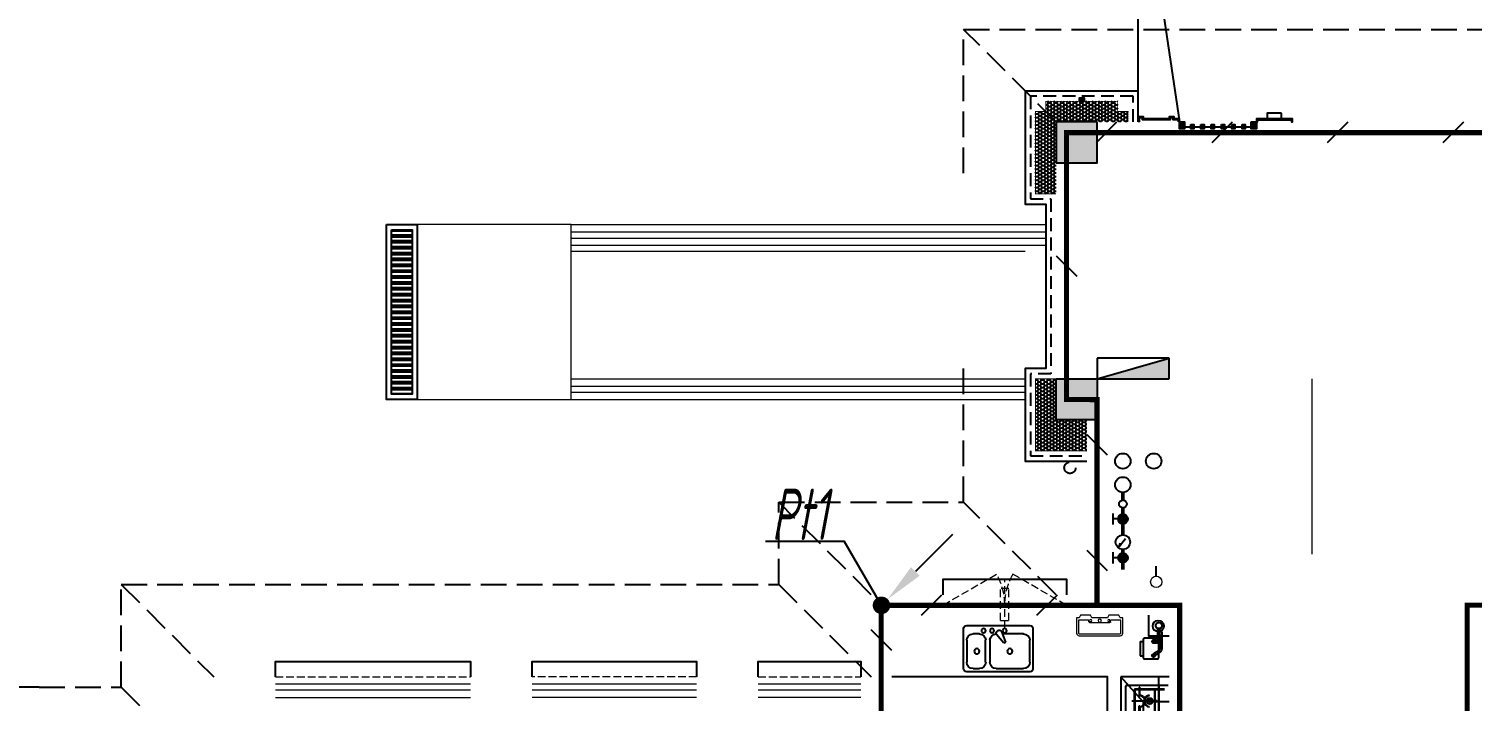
# Model space of a CAD drawing. Extents: x 3002737 to 4077523, y -995787 to -7267.
# Drawn here: x 3540654 to 3554704, y -775330 to -768791 of the extents above; entities that cross this region are included whole.
import ezdxf
from ezdxf.enums import TextEntityAlignment as Align

# ---------------------------------------------------------------- set-up
doc = ezdxf.new("R2010")
doc.units = 0
doc.header["$LTSCALE"] = 1000
doc.header["$MEASUREMENT"] = 0
for name, pattern in [('CENTER2', [1.125, 0.75, -0.125, 0.125, -0.125]), ('DASH', [0.35, 0.25, -0.1]), ('HIDDEN', [0.375, 0.25, -0.125])]:
    doc.linetypes.add(name, pattern=pattern)
doc.layers.get('0').update_dxf_attribs({"linetype": 'CONTINUOUS'})
for name, color, linetype in [('!!电气', 1, 'CONTINUOUS'), ('A-EQPM-MECH', 191, 'CONTINUOUS'), ('AH-FURNITURE', 1, 'CONTINUOUS'), ('DIM-照明', 7, 'CONTINUOUS'), ('EQUIP_消火栓', 7, 'CONTINUOUS'), ('IP-bath&kitchen-JOHNSON', 4, 'CONTINUOUS'), ('LVTRY', 252, 'CONTINUOUS'), ('LWIRE', 4, 'CONTINUOUS'), ('SHTLN', 4, 'CONTINUOUS'), ('VPIPE-中水', 122, 'CONTINUOUS'), ('VPIPE-凝结', 150, 'CONTINUOUS'), ('VPIPE-消防', 1, 'TG_X'), ('VPIPE-给水', 3, 'TG_J'), ('VPIPE-雨水', 4, 'DASH'), ('WIRE-接地', 2, 'CONTINUOUS'), ('修改标示', 212, 'CONTINUOUS'), ('卫生间', 6, 'CONTINUOUS'), ('建筑-排气道', 252, 'CONTINUOUS'), ('污水', 3, 'CONTINUOUS'), ('看线', 185, 'CONTINUOUS'), ('立面', 73, 'CONTINUOUS'), ('立面-看线', 251, 'CONTINUOUS'), ('给水', 4, 'CONTINUOUS'), ('铝合金', 144, 'CONTINUOUS')]:
    doc.layers.add(name, color=color, linetype=linetype)
for name, color, linetype, lineweight in [('PUB_HATCH', 8, 'CONTINUOUS', 9), ('STAIR', 252, 'CONTINUOUS', 20), ('VPIPE-废水', 31, 'TG_F', 18), ('WINDOW', 146, 'CONTINUOUS', 20), ('平面-栏杆', 56, 'CONTINUOUS', 15), ('平面-看线', 252, 'CONTINUOUS', 15), ('平面-空调室内机', 176, 'CONTINUOUS', 9), ('平面-空调预留孔', 252, 'CONTINUOUS', 15), ('立面-洞口示意', 252, 'CONTINUOUS', 13)]:
    doc.layers.add(name, color=color, linetype=linetype, lineweight=lineweight)
doc.styles.add('DIM_FONT', font='SIMPLEX', dxfattribs={"width": 0.7, "bigfont": 'GBCBIG'})
doc.styles.add('HZTXT', font='gbeitc.shx', dxfattribs={"width": 0.8, "height": 400, "bigfont": 'hztxt.shx'})
doc.styles.get("Standard").update_dxf_attribs({"font": 'gbenor.shx', "bigfont": 'gbcbig.shx'})
doc.styles.add('TG_LINETYPE', font='SIMPLEX', dxfattribs={"width": 0.8, "height": 3, "bigfont": 'HZTXT'})
doc.linetypes.add('TG_F', pattern='A,2,-0.3,["F",TG_LINETYPE,S=0.1,R=0,X=-0.23,Y=-0.15],0', length=2.3)
doc.linetypes.add('TG_J', pattern='A,2,-0.22,["J",TG_LINETYPE,S=0.1,R=0,X=-0.18,Y=-0.15],0', length=2.22)
doc.linetypes.add('TG_X', pattern='A,4,-0.3,["X",TG_LINETYPE,S=0.1,R=0,X=-0.23,Y=-0.15],0', length=4.3)

# ---------------------------------------------------------------- blocks, each defined once
blk = doc.blocks.new('rtyg7uyhg')
at = {"layer": 'LVTRY'}
for p, q in [((193590, 45458), (193590, 45069)), ((194235, 45489), (193621, 45489)), ((193682, 45407), (193888, 45407)), ((193896, 45430), (193858, 45326)), ((193875, 45316), (193946, 45401)), ((193926, 45440), (193940, 45432)), ((194112, 45407), (194173, 45407)), ((194265, 45069), (194265, 45458)), ((193621, 45131), (193621, 45346)), ((193858, 45326), (193875, 45316)), ((194010, 45346), (194010, 45131)), ((194051, 45131), (194051, 45346)), ((194235, 45346), (194235, 45131)), ((193621, 45039), (194235, 45039)), ((193948, 45069), (193682, 45069)), ((194173, 45069), (194112, 45069))]:
    blk.add_line(p, q, dxfattribs=at)
for centre, radius in [((193866, 45438), 20.5), ((193989, 45438), 20.5), ((194071, 45438), 20.5), ((193815, 45238), 25.6), ((194137, 45238), 25.6)]:
    blk.add_circle(centre, radius, dxfattribs=at)
for centre, radius, start, end in [((193621, 45458), 30.7, 90, 180), ((193682, 45346), 61.4, 90, 180), ((193916, 45423), 20.5, 60, 159.4623), ((193930, 45414), 20.5, 320.5377, 60), ((193948, 45346), 61.4, 360, 90), ((194112, 45346), 61.4, 90, 180), ((194173, 45346), 61.4, 360, 90), ((194235, 45458), 30.7, 360, 90), ((193682, 45131), 61.4, 180, 270), ((193948, 45131), 61.4, 270, 360), ((194112, 45131), 61.4, 180, 270), ((194173, 45131), 61.4, 270, 360), ((193621, 45069), 30.7, 180, 270), ((194235, 45069), 30.7, 270, 360)]:
    blk.add_arc(centre, radius, start, end, dxfattribs=at)
at = {"layer": 'LVTRY', "style": 'DIM_FONT', "width": 0.8, "flags": 9}
for tag in ['YSIZE', 'XSIZE']:
    blk.add_attdef(tag, (193928, 45488), '', height=0.5, rotation=90, dxfattribs=at)
blk = doc.blocks.new('A$C60D053AF')
at = {"layer": 'AH-FURNITURE', "color": 8}
for p, q in [((233, -90), (128, -90)), ((233, -110), (128, -110)), ((193, -71), (328, -71)), ((193, -91), (328, -91)), ((245, -129), (245, -122)), ((265, -129), (265, -122)), ((342, -97), (370, -143)), ((356, -83), (384, -129)), ((255, -281), (255, -251)), ((255, -281), (393, -281)), ((393, -281), (393, -251))]:
    blk.add_line(p, q, dxfattribs=at)
for points in [[(170, -68, 1), (170, -94), (193, -94), (193, -68)], [(234, -251), (414, -251, 0.414214), (424, -241), (424, -111, 0.414214), (414, -101), (234, -101, 0.414214), (224, -111), (224, -241, 0.414214)], [(268, -122), (268, -107, 0.414214), (248, -87), (233, -87), (233, -113), (242, -113), (242, -122)], [(242, -152, 1), (268, -152), (268, -129), (242, -129)], [(384, -161, 1), (402, -143), (386, -127), (368, -145)]]:
    blk.add_lwpolyline(points, format="xyb", close=True, dxfattribs=at)
for centre, radius in [((100, -100), 30), ((255, -152), 15), ((393, -152), 15), ((255, -152), 10), ((393, -152), 10)]:
    blk.add_circle(centre, radius, dxfattribs=at)
for radius in [40, 20]:
    blk.add_arc((328, -111), radius, 45, 90, dxfattribs=at)
blk = doc.blocks.new('A-Kitchen-7')
at = {"layer": 'LVTRY'}
for p, q in [((-519, 780), (-7, 834)), ((-515, 756), (-519, 780)), ((-4, 811), (-515, 756)), ((515, 756), (-515, 756)), ((-515, 756), (-515, 40)), ((-486, 761), (-485, 756)), ((-29, 767), (-112, 756)), ((-29, 767), (-35, 806)), ((-7, 834), (-4, 811)), ((515, 780), (0, 780)), ((0, 756), (0, 780)), ((515, 756), (515, 780)), ((515, 40), (515, 756)), ((-515, 40), (515, 40))]:
    blk.add_line(p, q, dxfattribs=at)
blk.add_lwpolyline([(-469, 40), (-469, 0), (469, 0), (469, 40)], close=True, dxfattribs=at)
blk = doc.blocks.new('FRSDFDGDGDRGDR')
at = {"layer": '平面-空调预留孔', "color": 252}
for p, q in [((699612, 775044), (699612, 775441)), ((699619, 775448), (699746, 775448)), ((699746, 775448), (699746, 775355)), ((699720, 775342), (699720, 775143)), ((699727, 775349), (699740, 775349)), ((699746, 775037), (699619, 775037)), ((699727, 775136), (699740, 775136)), ((699746, 775130), (699746, 775037))]:
    blk.add_line(p, q, dxfattribs=at)
blk.add_lwpolyline([(699766, 775167), (699793, 775154), (699793, 775057), (699766, 775044), (699766, 775018), (699619, 775018, -0.414214), (699593, 775044), (699593, 775441, -0.414214), (699619, 775468), (699766, 775468), (699766, 775441), (699793, 775428), (699793, 775332), (699766, 775318)], format="xyb", close=True, dxfattribs=at)
for centre, radius in [((699740, 775332), 10.6), ((699740, 775243), 15.8), ((699740, 775154), 10.6)]:
    blk.add_circle(centre, radius, dxfattribs=at)
for centre, start, end in [((699619, 775441), 90, 180), ((699727, 775342), 90, 180), ((699740, 775355), 270, 360), ((699727, 775143), 180, 270), ((699619, 775044), 180, 270), ((699740, 775130), 0, 90)]:
    blk.add_arc(centre, 6.6, start, end, dxfattribs=at)
blk = doc.blocks.new('*U153')
h = blk.add_hatch(color=5)
h.set_gradient(color1=(0, 0, 255), rotation=180, tint=1)
h.paths.add_polyline_path([(0, 0), (-6.35, -6.35), (-6.35, -2.159), (-15, -2.159), (-15, 2.159), (-6.35, 2.159), (-6.35, 6.35)])
at = {"color": 0, "linetype": 'Continuous'}
blk.add_lwpolyline([(0, 0), (-6.35, -6.35), (-6.35, -2.159), (-15, -2.159), (-15, 2.159), (-6.35, 2.159), (-6.35, 6.35)], close=True, dxfattribs=at)
blk = doc.blocks.new('GDGDRGDRGRD')
at = {"layer": 'PUB_HATCH'}
blk.add_hatch(color=252, dxfattribs=at).paths.add_polyline_path([(430320, 370174), (430320, 370444), (430180, 370444), (430180, 370429), (430285, 370429), (430305, 370409), (430305, 370209), (430285, 370189), (429965, 370189), (429945, 370209), (429945, 370409), (429965, 370429), (430070, 370429), (430070, 370444), (429930, 370444), (429930, 370174)])
at = {"layer": 'LVTRY', "color": 251}
for p, q in [((430081, 371515), (429865, 371758)), ((430335, 371758), (429865, 371758)), ((429865, 371758), (429865, 370858)), ((430235, 370858), (430235, 371758)), ((430335, 371515), (430081, 371515)), ((430081, 371515), (430081, 371100)), ((429865, 370858), (430081, 371100)), ((430081, 371100), (430335, 371100)), ((429865, 370858), (430335, 370858))]:
    blk.add_line(p, q, dxfattribs=at)
at = {"layer": 'LVTRY'}
for p, q in [((429915, 370948), (429915, 371668)), ((429925, 371678), (430325, 371678)), ((429995, 371628), (429995, 371418)), ((430000, 371628), (430000, 371418)), ((430290, 371638), (430005, 371638)), ((430290, 371633), (430005, 371633)), ((430045, 371658), (430045, 371568)), ((430050, 371658), (430045, 371658)), ((430050, 371568), (430050, 371658)), ((430195, 371418), (430195, 371628)), ((430200, 371418), (430200, 371628)), ((430235, 371668), (430235, 370948)), ((429975, 371526), (430102, 371526)), ((429975, 371521), (429975, 371526)), ((430102, 371521), (429975, 371521)), ((430045, 371568), (430050, 371568)), ((430220, 371526), (430092, 371526)), ((430092, 371526), (430092, 371521)), ((430092, 371521), (430220, 371521)), ((430102, 371526), (430102, 371521)), ((430220, 371521), (430220, 371526)), ((430235, 371100), (430235, 371515)), ((429935, 371358), (429974, 371358)), ((429955, 371339), (429955, 371378)), ((430005, 371413), (430290, 371413)), ((430005, 371408), (430290, 371408)), ((430045, 371388), (430045, 371478)), ((430045, 371478), (430050, 371478)), ((430050, 371388), (430045, 371388)), ((430050, 371478), (430050, 371388)), ((429935, 371258), (429974, 371258)), ((429955, 371239), (429955, 371278)), ((430005, 371208), (430290, 371208)), ((430005, 371203), (430290, 371203)), ((430045, 371228), (430045, 371138)), ((430050, 371228), (430045, 371228)), ((430050, 371138), (430050, 371228)), ((430102, 371096), (429975, 371096)), ((429975, 371096), (429975, 371091)), ((429975, 371091), (430102, 371091)), ((429995, 370988), (429995, 371198)), ((430000, 370988), (430000, 371198)), ((430045, 371138), (430050, 371138)), ((430092, 371091), (430092, 371096)), ((430092, 371096), (430220, 371096)), ((430220, 371091), (430092, 371091)), ((430102, 371091), (430102, 371096)), ((430195, 371198), (430195, 370988)), ((430200, 371198), (430200, 370988)), ((430220, 371096), (430220, 371091)), ((430325, 370938), (429925, 370938)), ((430290, 370983), (430005, 370983)), ((430290, 370978), (430005, 370978)), ((430045, 370958), (430045, 371048)), ((430045, 371048), (430050, 371048)), ((430050, 370958), (430045, 370958)), ((430050, 371048), (430050, 370958))]:
    blk.add_line(p, q, dxfattribs=at)
at = {"layer": 'LVTRY', "color": 252}
for p, q in [((430070, 370429), (430070, 370444)), ((430180, 370429), (430180, 370444))]:
    blk.add_line(p, q, dxfattribs=at)
at = {"layer": 'LVTRY'}
blk.add_lwpolyline([(429609, 370758), (429735, 370758), (429735, 371758), (427635, 371758)], dxfattribs=at)
at = {"layer": 'LVTRY', "color": 252}
for points in [[(430335, 370159), (429915, 370159), (429915, 370459), (430335, 370459)], [(430320, 370174), (429930, 370174), (429930, 370444), (430320, 370444)], [(429965, 370429), (430285, 370429), (430305, 370409), (430305, 370209), (430285, 370189), (429965, 370189), (429945, 370209), (429945, 370409), (429965, 370429)]]:
    blk.add_lwpolyline(points, close=True, dxfattribs=at)
at = {"layer": 'LVTRY'}
for centre, radius in [((430147, 371523), 29.7), ((430147, 371523), 11.7), ((429955, 371358), 17), ((429955, 371258), 17), ((430147, 371093), 29.7), ((430147, 371093), 11.7)]:
    blk.add_circle(centre, radius, dxfattribs=at)
for centre, radius, start, end in [((429925, 371668), 10, 90, 180), ((430005, 371628), 10, 90, 180), ((430005, 371628), 5, 90, 180), ((430190, 371628), 10, 0, 90), ((430190, 371628), 5, 0, 90), ((430225, 371668), 10, 0, 90), ((430047, 371523), 56.7, 2.2742, 87.7258), ((430047, 371523), 52.2, 2.4704, 87.5296), ((430047, 371523), 56.7, 272.2742, 357.7258), ((430047, 371523), 52.2, 272.4704, 357.5296), ((430147, 371523), 56.7, 92.2742, 177.7258), ((430147, 371523), 56.7, 182.2742, 267.7258), ((430147, 371523), 52.2, 92.4704, 177.5296), ((430147, 371523), 52.2, 182.4704, 267.5296), ((430005, 371418), 10, 180, 270), ((430005, 371418), 5, 180, 270), ((430190, 371418), 5, 270, 0), ((430190, 371418), 10, 270, 0), ((430005, 371198), 10, 90, 180), ((430005, 371198), 5, 90, 180), ((430190, 371198), 10, 0, 90), ((430190, 371198), 5, 0, 90), ((430047, 371093), 56.7, 2.2742, 87.7258), ((430047, 371093), 52.2, 2.4704, 87.5296), ((430047, 371093), 56.7, 272.2742, 357.7258), ((430047, 371093), 52.2, 272.4704, 357.5296), ((430147, 371093), 56.7, 92.2742, 177.7258), ((430147, 371093), 56.7, 182.2742, 267.7258), ((430147, 371093), 52.2, 92.4704, 177.5296), ((430147, 371093), 52.2, 182.4704, 267.5296), ((429925, 370948), 10, 180, 270), ((430005, 370988), 10, 180, 270), ((430005, 370988), 5, 180, 270), ((430190, 370988), 5, 270, 0), ((430190, 370988), 10, 270, 0), ((430225, 370948), 10, 270, 0)]:
    blk.add_arc(centre, radius, start, end, dxfattribs=at)
at = {"layer": '立面-洞口示意', "color": 252}
blk.add_lwpolyline([(430335, 370159), (430071, 370253), (429915, 370459)], dxfattribs=at)
at = {"xscale": -1, "rotation": 270}
blk.add_blockref('FRSDFDGDGDRGDR', (-345583, -327434), dxfattribs=at)
at = {"xscale": -1}
blk.add_blockref('rtyg7uyhg', (622600, 326770), dxfattribs=at)
at = {"rotation": 270}
blk.add_blockref('A$C60D053AF', (430335, 372358), dxfattribs=at)
at = {"layer": 'LVTRY', "color": 1, "extrusion": (0, 0, -1), "xscale": -0.7999999999883585, "yscale": 0.7999999999883585, "zscale": -0.7999999999883585}
blk.add_blockref('A-Kitchen-7', (-429197, 370159), dxfattribs=at)
at = {"layer": '建筑-排气道', "xscale": -5, "yscale": 5, "zscale": 5, "rotation": 90}
blk.add_blockref('*U153', (430135, 370491), dxfattribs=at)
blk = doc.blocks.new('A$C2705576B')
at = {"layer": '给水'}
h = blk.add_hatch(color=252, dxfattribs=at)
edge = h.paths.add_edge_path()
edge.add_arc((417, -1741), 47.2, 0, 360)
h = blk.add_hatch(color=252, dxfattribs=at)
edge = h.paths.add_edge_path()
edge.add_arc((795, -1741), 47.2, 0, 360)
at = {"layer": '给水', "color": 252}
for p, q in [((363, -1645), (472, -1645)), ((417, -1741), (417, -1645)), ((740, -1645), (849, -1645)), ((795, -1741), (795, -1645)), ((601, -1768), (525, -1704)), ((525, -1704), (564, -1715))]:
    blk.add_line(p, q, dxfattribs=at)
at = {"layer": '给水', "color": 252, "const_width": 35.4}
for points in [[(499, -1741), (302, -1741)], [(903, -1741), (641, -1741)], [(1053, -1741), (978, -1741)]]:
    blk.add_lwpolyline(points, dxfattribs=at)
at = {"layer": '给水', "color": 252}
for centre, radius in [((570, -1741), 70.8), ((417, -1741), 47.2), ((795, -1741), 47.2), ((941, -1741), 37.5)]:
    blk.add_circle(centre, radius, dxfattribs=at)
blk = doc.blocks.new('dongkong')
at = {"layer": '平面-空调预留孔', "color": 8, "linetype": 'HIDDEN', "ltscale": 0.3}
for p, q in [((-603796, 210900), (-603796, 210431)), ((-603836, 210821), (-603836, 210511)), ((-603836, 210821), (-603756, 210821)), ((-603756, 210821), (-603756, 210511))]:
    blk.add_line(p, q, dxfattribs=at)
blk.add_lwpolyline([(-603756, 210511), (-603836, 210511)], dxfattribs=at)
blk = doc.blocks.new('$TwtSys$00000434')
at = {"color": 252}
for p, q in [((-0.5, 0.5), (-0.5, -0.5)), ((-0.5, -0.5), (0.5, 0.5)), ((0.5, 0.5), (-0.5, 0.5)), ((0.5, -0.5), (0.5, 0.5)), ((-0.5, -0.5), (0.5, -0.5))]:
    blk.add_line(p, q, dxfattribs=at)
blk.add_solid([(0.5, -0.5), (0.5, 0.5), (-0.5, -0.5)], dxfattribs=at)
blk = doc.blocks.new('A$C7D502F78')
at = {"layer": '修改标示', "ltscale": 2}
blk.add_lwpolyline([(-151, 197), (-11, 197), (-11, 142), (-151, 142)], close=True, dxfattribs=at)
blk = doc.blocks.new('A$C148B7D8E')
at = {"layer": '卫生间', "color": 252, "linetype": 'DASH'}
for p, q in [((15200, 14500), (16100, 15400)), ((15200, 9900), (16100, 10800)), ((17000, 9900), (17900, 10800)), ((17900, 10000), (17000, 9100)), ((24300, 10000), (23400, 9100)), ((24300, 9000), (23400, 8100))]:
    blk.add_line(p, q, dxfattribs=at)
for points in [[(16100, 14000), (16100, 15400), (7700, 15400), (7700, 10800), (7300, 10800), (7300, 10000), (900, 10000), (900, 9000), (-900, 9000), (-900, -900), (1750, -900), (1750, -2100), (23450, -2100), (23450, -900), (25100, -900)], [(25100, 9000), (24300, 9000), (24300, 10000), (17900, 10000), (17900, 10800), (16100, 10800), (16100, 12200)]]:
    blk.add_lwpolyline(points, dxfattribs=at)
blk = doc.blocks.new('A$C028C60F5')
at = {"color": 252}
blk.add_lwpolyline([(400, 0), (0, 0), (0, -400), (400, -400)], close=True, dxfattribs=at)
at = {"layer": 'PUB_HATCH', "color": 252}
blk.add_solid([(0, -400), (400, -400), (0, 0), (400, 0)], dxfattribs=at)
blk = doc.blocks.new('A$C3EFA6995')
for p in [(9700, 100), (9700, -2400), (15900, -2400)]:
    blk.add_blockref('A$C028C60F5', p)
at = {"xscale": -1}
blk.add_blockref('A$C028C60F5', (16300, 100), dxfattribs=at)
blk = doc.blocks.new('A$C66B635E3')
h = blk.add_hatch()
h.set_pattern_fill('ANSI32', color=252, scale=12, angle=135)
h.set_pattern_definition([(180, (28380, 14600), (-4e-15, -57.15), []), (180, (28360.95, 14619.05), (-4e-15, -57.15), [])])
h.paths.add_polyline_path([(28430, 12950), (28630, 12950), (28630, 14550), (28430, 14550)])
at = {"layer": '立面'}
h = blk.add_hatch(dxfattribs=at)
h.set_pattern_fill('ANSI31', color=252, scale=2)
h.set_pattern_definition([(45, (-853150.0334, -779765.5013), (-2.24506403, 2.24506403), [])])
h.paths.add_polyline_path([(35125, 15800), (35175, 15800), (35175, 15830), (35125, 15830)])
h = blk.add_hatch(dxfattribs=at)
h.set_pattern_fill('ANSI31', color=252, scale=2)
h.set_pattern_definition([(45, (-665142.2845, -939480.3315), (-2.24506403, 2.24506403), [])])
h.paths.add_polyline_path([(35700, 15600), (36100, 15600), (36100, 15630), (36050, 15630), (36050, 15650), (36000, 15650), (36000, 15630), (35750, 15630), (35750, 15650), (35700, 15650)])
h.paths.add_polyline_path([(35710, 15600), (36090, 15600), (36090, 15620), (36040, 15620), (36040, 15640), (36010, 15640), (36010, 15620), (35740, 15620), (35740, 15640), (35710, 15640)])
h = blk.add_hatch(dxfattribs=at)
h.set_pattern_fill('ANSI31', color=252, scale=2)
h.set_pattern_definition([(45, (-665202.5203, -939480.5138), (-2.24506403, 2.24506403), [])])
h.paths.add_polyline_path([(36100, 15600), (36150, 15600), (36150, 15533), (36100, 15533)])
h = blk.add_hatch(dxfattribs=at)
h.set_pattern_fill('ANSI31', color=252, scale=2)
h.set_pattern_definition([(45, (-664502.517, -939480.51), (-2.24506403, 2.24506403), [])])
h.paths.add_polyline_path([(36800, 15600), (36850, 15600), (36850, 15533), (36800, 15533)])
h = blk.add_hatch(dxfattribs=at)
h.set_pattern_fill('ANSI31', color=252, scale=2)
h.set_pattern_definition([(45, (-853350.0334, -780835.0008), (-2.24506403, 2.24506403), [])])
edge = h.paths.add_edge_path()
edge.add_line((36850, 15600), (36860, 15600))
edge.add_line((36860, 15600), (36860, 15620))
edge.add_line((36860, 15620), (37190, 15620))
edge.add_line((37190, 15620), (37190, 15600))
edge.add_line((37190, 15600), (37200, 15600))
edge.add_line((37200, 15600), (37200, 15630))
edge.add_line((37200, 15630), (36850, 15630))
edge.add_line((36850, 15630), (36850, 15600))
h = blk.add_hatch(dxfattribs=at)
h.set_pattern_fill('ANSI31', color=252, scale=2)
h.set_pattern_definition([(45, (-665092.5196, -939480.5144), (-2.24506403, 2.24506403), [])])
h.paths.add_polyline_path([(36210, 15573), (36240, 15573), (36240, 15533), (36210, 15533)])
h = blk.add_hatch(dxfattribs=at)
h.set_pattern_fill('ANSI31', color=252, scale=2)
h.set_pattern_definition([(45, (-664992.5196, -939480.5153), (-2.24506403, 2.24506403), [])])
h.paths.add_polyline_path([(36310, 15573), (36340, 15573), (36340, 15533), (36310, 15533)])
h = blk.add_hatch(dxfattribs=at)
h.set_pattern_fill('ANSI31', color=252, scale=2)
h.set_pattern_definition([(45, (-664892.5196, -939480.5162), (-2.24506403, 2.24506403), [])])
h.paths.add_polyline_path([(36410, 15573), (36440, 15573), (36440, 15533), (36410, 15533)])
h = blk.add_hatch(dxfattribs=at)
h.set_pattern_fill('ANSI31', color=252, scale=2)
h.set_pattern_definition([(45, (-664792.5196, -939480.517), (-2.24506403, 2.24506403), [])])
h.paths.add_polyline_path([(36510, 15573), (36540, 15573), (36540, 15533), (36510, 15533)])
h = blk.add_hatch(dxfattribs=at)
h.set_pattern_fill('ANSI31', color=252, scale=2)
h.set_pattern_definition([(45, (-664692.5196, -939480.518), (-2.24506403, 2.24506403), [])])
h.paths.add_polyline_path([(36610, 15573), (36640, 15573), (36640, 15533), (36610, 15533)])
h = blk.add_hatch(dxfattribs=at)
h.set_pattern_fill('ANSI31', color=252, scale=2)
h.set_pattern_definition([(45, (-664592.5196, -939480.519), (-2.24506403, 2.24506403), [])])
h.paths.add_polyline_path([(36710, 15573), (36740, 15573), (36740, 15533), (36710, 15533)])
at = {"layer": '立面-看线'}
h = blk.add_hatch(dxfattribs=at)
h.set_pattern_fill('HONEY', color=252, scale=13)
h.set_pattern_definition([(0, (-420517.216, -516416.725), (30.95625, 17.872595), [20.6375, -41.275]), (120, (-420517.216, -516416.725), (-30.9562463, 17.8726014), [20.6375, -41.275]), (60, (-420517.216, -516416.725), (3.7e-06, 35.7451964), [-41.275, 20.6375])])
h.paths.add_polyline_path([(35500, 15700), (35500, 15800), (34800, 15800), (34800, 15700), (34700, 15700), (34700, 14900), (34900, 14900), (34900, 15600), (35599, 15600), (35599, 15700)])
h = blk.add_hatch(dxfattribs=at)
h.set_pattern_fill('HONEY', color=252, scale=13)
h.set_pattern_definition([(0, (-420616.579, -519916.725), (30.95625, 17.872595), [20.6375, -41.275]), (120, (-420616.579, -519916.725), (-30.9562463, 17.8726014), [20.6375, -41.275]), (60, (-420616.579, -519916.725), (3.7e-06, 35.7451964), [-41.275, 20.6375])])
h.paths.add_polyline_path([(35200, 12700), (34900, 12700), (34900, 13100), (34701, 13100), (34701, 12400), (35200, 12400)])
at = {"color": 252, "const_width": 8}
for points in [[(34900, 14900), (34700, 14900), (34700, 15700), (34800, 15700), (34800, 15800), (35090, 15800), (35090, 15800), (35210, 15800), (35210, 15800), (35500, 15800), (35500, 15700), (35600, 15700), (35600, 15600)], [(34900, 13100), (34700, 13100), (34700, 12400), (35200, 12400)]]:
    blk.add_lwpolyline(points, dxfattribs=at)
at = {"color": 252}
for points in [[(28380, 14600), (28680, 14600), (28680, 12900), (28380, 12900)], [(28430, 14550), (28630, 14550), (28630, 12950), (28430, 12950)]]:
    blk.add_lwpolyline(points, close=True, dxfattribs=at)
at = {"layer": 'A-EQPM-MECH', "color": 252}
for points in [[(35700, 15600), (35700, 18300), (40700, 18300), (40700, 15600)], [(35700, 18300), (36100, 15600)]]:
    blk.add_lwpolyline(points, dxfattribs=at)
at = {"layer": 'IP-bath&kitchen-JOHNSON', "color": 252}
blk.add_lwpolyline([(35800, 10800), (35800, 10600), (36000, 10600)], dxfattribs=at)
at = {"layer": 'STAIR', "color": 252}
for p, q in [((34600, 14340), (30180, 14340)), ((37390, 13100), (37390, 11394))]:
    blk.add_line(p, q, dxfattribs=at)
blk.add_lwpolyline([(30180, 14600), (28680, 14600), (28680, 12900), (30180, 12900)], close=True, dxfattribs=at)
at = {"layer": 'VPIPE-中水', "color": 252, "linetype": 'Continuous'}
blk.add_circle((35895, 10695), 55, dxfattribs=at)
at = {"layer": 'VPIPE-凝结', "color": 252}
blk.add_line((35875, 11180), (35875, 11278), dxfattribs=at)
at = {"layer": 'VPIPE-废水', "color": 252}
blk.add_circle((35875, 11125), 55, dxfattribs=at)
at = {"layer": 'VPIPE-消防', "color": 252, "linetype": 'Continuous'}
blk.add_circle((35850, 12300), 75, dxfattribs=at)
at = {"layer": 'VPIPE-给水', "color": 252, "linetype": 'Continuous'}
for centre in [(35550, 12300), (35550, 12070)]:
    blk.add_circle(centre, 75, dxfattribs=at)
at = {"layer": 'VPIPE-雨水', "color": 252}
blk.add_circle((35035, 12235), 55, dxfattribs=at)
at = {"layer": 'WINDOW', "color": 252, "linetype": 'DASH', "ltscale": 0.3}
for points in [[(33800, 10900), (34320, 11200, -0.131652), (34400, 10900)], [(34998, 10900), (34479, 11200, 0.131652), (34398, 10900)]]:
    blk.add_lwpolyline(points, format="xyb", dxfattribs=at)
at = {"layer": '平面-栏杆', "color": 252}
for p, q in [((30180, 14530), (34800, 14530)), ((30180, 14470), (34800, 14470)), ((30180, 13030), (34600, 13030)), ((30180, 12970), (34600, 12970))]:
    blk.add_line(p, q, dxfattribs=at)
for points in [[(29200, 10130), (27300, 10130)], [(31400, 10130), (29800, 10130)], [(33000, 10130), (32000, 10130)], [(29200, 10070), (27300, 10070)], [(31400, 10070), (29800, 10070)], [(33000, 10070), (32000, 10070)]]:
    blk.add_lwpolyline(points, dxfattribs=at)
at = {"layer": '平面-看线', "color": 252}
for p, q in [((30180, 14600), (34800, 14600)), ((30180, 14400), (30180, 14600)), ((30180, 14400), (34800, 14400)), ((30180, 13100), (34600, 13100)), ((30180, 12900), (30180, 13100)), ((30180, 12900), (34600, 12900))]:
    blk.add_line(p, q, dxfattribs=at)
at = {"layer": '平面-看线', "color": 252, "linetype": 'DASH', "ltscale": 0.3}
for points in [[(27300, 10200), (29200, 10200)], [(31400, 10200), (29800, 10200)], [(32000, 10200), (33000, 10200)]]:
    blk.add_lwpolyline(points, dxfattribs=at)
at = {"layer": '平面-看线', "color": 252}
for points in [[(27300, 10000), (29200, 10000)], [(31400, 10000), (29800, 10000)], [(33000, 10000), (32000, 10000)]]:
    blk.add_lwpolyline(points, dxfattribs=at)
at = {"layer": '看线', "color": 252}
blk.add_lwpolyline([(35700, 15600), (35700, 15900), (34600, 15900), (34600, 14800), (34800, 14800), (34800, 13200), (34600, 13200), (34600, 12300), (35200, 12300)], dxfattribs=at)
at = {"layer": '看线', "color": 252, "linetype": 'HIDDEN', "ltscale": 0.5}
blk.add_lwpolyline([(35650, 15600), (35650, 15850), (34650, 15850), (34650, 14850), (34850, 14850), (34850, 13150), (34650, 13150), (34650, 12350), (35200, 12350)], dxfattribs=at)
at = {"layer": '看线', "color": 252, "ltscale": 0.5}
for points in [[(33800, 11000), (33800, 11150), (35000, 11150), (35000, 11000)], [(27300, 10200), (27300, 10350), (29200, 10350), (29200, 10200)], [(29800, 10200), (29800, 10350), (31400, 10350), (31400, 10200)], [(32000, 10200), (32000, 10350), (33000, 10350), (33000, 10200)]]:
    blk.add_lwpolyline(points, dxfattribs=at)
at = {"layer": '立面', "color": 252}
for p, q in [((36310, 15573), (36340, 15573)), ((36310, 15533), (36310, 15573)), ((36340, 15533), (36310, 15533)), ((36340, 15573), (36340, 15533))]:
    blk.add_line(p, q, dxfattribs=at)
for points in [[(35125, 15800), (35175, 15800), (35175, 15830), (35125, 15830)], [(36100, 15600), (36150, 15600), (36150, 15533), (36100, 15533)], [(36800, 15600), (36850, 15600), (36850, 15533), (36800, 15533)], [(36410, 15573), (36440, 15573), (36440, 15533), (36410, 15533)], [(36510, 15573), (36540, 15573), (36540, 15533), (36510, 15533)], [(36610, 15573), (36640, 15573), (36640, 15533), (36610, 15533)], [(36710, 15573), (36740, 15573), (36740, 15533), (36710, 15533)]]:
    blk.add_lwpolyline(points, close=True, dxfattribs=at)
blk.add_lwpolyline([(36850, 15600), (36860, 15600), (36860, 15620), (37190, 15620), (37190, 15600), (37200, 15600), (37200, 15630), (36850, 15630), (36850, 15600)], dxfattribs=at)
at = {"layer": '铝合金', "color": 252}
for p, q in [((36150, 15553), (36210, 15553)), ((36240, 15553), (36310, 15553)), ((36340, 15553), (36410, 15553)), ((36440, 15553), (36510, 15553)), ((36540, 15553), (36610, 15553)), ((36640, 15553), (36710, 15553)), ((36740, 15553), (36800, 15553))]:
    blk.add_line(p, q, dxfattribs=at)
for points in [[(35125, 15800), (35175, 15800), (35175, 15830), (35125, 15830)], [(36100, 15600), (36150, 15600), (36150, 15533), (36100, 15533)], [(36800, 15600), (36850, 15600), (36850, 15533), (36800, 15533)], [(36210, 15573), (36240, 15573), (36240, 15533), (36210, 15533)], [(36310, 15573), (36340, 15573), (36340, 15533), (36310, 15533)], [(36410, 15573), (36440, 15573), (36440, 15533), (36410, 15533)], [(36510, 15573), (36540, 15573), (36540, 15533), (36510, 15533)], [(36610, 15573), (36640, 15573), (36640, 15533), (36610, 15533)], [(36710, 15573), (36740, 15573), (36740, 15533), (36710, 15533)]]:
    blk.add_lwpolyline(points, close=True, dxfattribs=at)
for points in [[(36100, 15600), (36100, 15630), (36050, 15630), (36050, 15650), (36000, 15650), (36000, 15630), (35750, 15630), (35750, 15650), (35700, 15650), (35700, 15600)], [(36090, 15600), (36090, 15620), (36040, 15620), (36040, 15640), (36010, 15640), (36010, 15620), (35740, 15620), (35740, 15640), (35710, 15640), (35710, 15600)], [(36850, 15600), (36860, 15600), (36860, 15620), (37190, 15620), (37190, 15600), (37200, 15600), (37200, 15630), (36850, 15630), (36850, 15600)]]:
    blk.add_lwpolyline(points, dxfattribs=at)
at = {"color": 252}
for name, p in [('A$C148B7D8E', (-100, 1100)), ('GDGDRGDRGRD', (-394335, -361558))]:
    blk.add_blockref(name, p, dxfattribs=at)
at = {"color": 252, "xscale": -1}
for name, p in [('A$C148B7D8E', (50100, 1100)), ('A$C3EFA6995', (51200, 15500))]:
    blk.add_blockref(name, p, dxfattribs=at)
at = {"layer": 'EQUIP_消火栓', "color": 252, "xscale": 700, "yscale": 200, "zscale": 700}
blk.add_blockref('$TwtSys$00000434', (35650, 13200), dxfattribs=at)
at = {"layer": '修改标示', "color": 252, "ltscale": 2, "xscale": -1}
blk.add_blockref('A$C7D502F78', (36944, 15488), dxfattribs=at)
at = {"layer": '平面-空调室内机', "color": 252, "ltscale": 0.3, "xscale": -1, "rotation": 180}
blk.add_blockref('dongkong', (638196, 221571), dxfattribs=at)
at = {"layer": '污水', "color": 252, "rotation": 90.00000000010901}
blk.add_blockref('A$C2705576B', (33809, 10942), dxfattribs=at)
blk = doc.blocks.new('$TelecSys$00000008')
blk.add_line((0.4, 0.4), (-0.4, -0.4))
blk = doc.blocks.new('$TelecSys$00000078')
for p, q in [((1.15, 1.15), (0.55, 0.55)), ((0.104, 0.104), (0.104, 0.104)), ((-0.104, -0.104), (-0.104, -0.104))]:
    blk.add_line(p, q)
at = {"const_width": 0.142}
blk.add_lwpolyline([(-0.071, 0, 1), (0.071, 0, 1)], format="xyb", close=True, dxfattribs=at)
blk.add_solid([(0.62, 0.48), (0.48, 0.62), (0.1, 0.1)])
at = {"width": 0.8, "flags": 9}
blk.add_attdef('A', (0, 0), '', height=0.00002, dxfattribs=at)

msp = doc.modelspace()

# ---------------------------------------------------------------- linework, layer by layer
at = {"layer": 'DIM-照明', "color": 7, "ltscale": 0.8}
for p in [(3547826.5, -773774.5), (3548954.3, -774398.5)]:
    msp.add_line(p, (3548591.8, -773774.5), dxfattribs=at)
at = {"layer": 'WIRE-接地', "color": 2, "linetype": 'CENTER2', "const_width": 50}
for points in [[(3515754.4, -776200.6), (3517561.4, -776200.6), (3523961.4, -776200.6), (3523961.4, -774402), (3526060.3, -774402), (3526060.3, -772301.7), (3524353.1, -772301.7), (3524353.1, -769800.5), (3530767.5, -769800.5), (3530767.5, -772286), (3530456.6, -772286), (3530456.6, -774399.5), (3532561.1, -774399.5), (3532561.1, -775198), (3532561.1, -776193.7), (3548952.1, -776193.7), (3548952.1, -774398.5), (3551052.8, -774398.5), (3551052.8, -772397.5), (3550755.9, -772395.1), (3550755.9, -769799.7), (3557156.7, -769799.7)], [(3551052.8, -774398.5), (3551857.1, -774398.5), (3551857.1, -776826), (3551557.6, -776826), (3551557.6, -778398.8), (3551999.5, -778398.8), (3551999.5, -780502.7), (3554508.9, -780502.7), (3554508.9, -778397.6), (3554949.8, -778397.6), (3554949.8, -776791.3), (3554655, -776791.3), (3554655, -774396.3), (3555449.1, -774394.4)]]:
    msp.add_lwpolyline(points, dxfattribs=at)

# ---------------------------------------------------------------- block references
at = {"layer": '!!电气'}
msp.add_blockref('A$C66B635E3', (3515754.3, -785295.1), dxfattribs=at)
at = {"layer": 'LWIRE', "color": 2, "xscale": 600, "yscale": 600, "zscale": 600}
msp.add_blockref('$TelecSys$00000078', (3548954.3, -774398.5), dxfattribs=at)
at = {"layer": 'SHTLN', "color": 2, "xscale": 250, "yscale": 250, "zscale": 250}
for p in [(3551143.8, -769799.7), (3552268.8, -769799.7), (3553393.8, -769799.7), (3554518.8, -769799.7), (3549439.9, -774398.5), (3550564.9, -774398.5)]:
    msp.add_blockref('$TelecSys$00000008', p, dxfattribs=at)
at = {"layer": 'SHTLN', "color": 2, "xscale": 250, "yscale": 250, "zscale": 250, "rotation": 90}
for p in [(3550755.9, -771097.4), (3551052.8, -772835.5), (3551052.8, -773960.5), (3548952.1, -774733.6)]:
    msp.add_blockref('$TelecSys$00000008', p, dxfattribs=at)

# ---------------------------------------------------------------- texts
at = {"layer": 'DIM-照明', "color": 7, "ltscale": 0.8, "style": 'HZTXT', "width": 0.7}
msp.add_text('Pt1', height=500, dxfattribs=at).set_placement((3548157.2, -773512.8), align=Align.MIDDLE)

doc.saveas('drawing.dxf')
